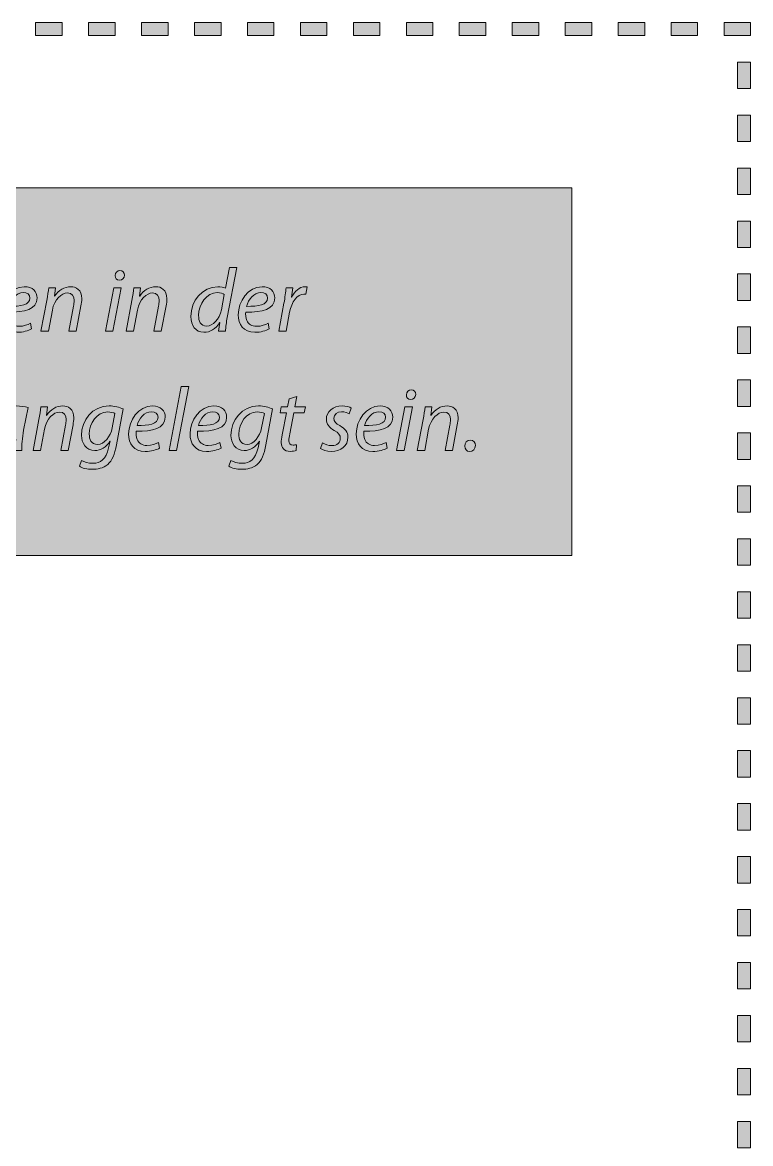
# Model space of a CAD drawing. Header units: inches. Extents: x 0 to 395, y 0 to 191.
# Drawn here: x 281.7 to 320.5, y 95.6 to 155.4 of the extents above; entities that cross this region are included whole.
import ezdxf

# ---------------------------------------------------------------- set-up
doc = ezdxf.new("R2010")
doc.units = ezdxf.units.IN
doc.header["$MEASUREMENT"] = 0
doc.layers.add('Template', color=7, linetype='Continuous')

# ---------------------------------------------------------------- blocks, each defined once
blk = doc.blocks.new('block 32')
at = {"layer": 'Template', "lineweight": 0}
for points in [[(286.085, 138.909), (286.531, 141.233), (286.925, 141.233), (286.483, 138.909), (286.085, 138.909)], [(289.48, 132.559), (290.129, 135.968), (290.527, 135.968), (289.879, 132.559), (289.48, 132.559)], [(301.605, 132.559), (302.051, 134.883), (302.445, 134.883), (302.003, 132.559), (301.605, 132.559)]]:
    blk.add_lwpolyline(points, dxfattribs=at)
for points, knots in [([(293.089, 142.318), (293.089, 142.318), (292.58, 139.648), (292.58, 139.648), (292.536, 139.404), (292.498, 139.135), (292.484, 138.909), (292.484, 138.909), (292.119, 138.909), (292.119, 138.909), (292.119, 138.909), (292.181, 139.37), (292.181, 139.37), (292.181, 139.37), (292.172, 139.37), (292.172, 139.37), (291.96, 139.039), (291.668, 138.856), (291.336, 138.856), (290.885, 138.856), (290.64, 139.226), (290.64, 139.701), (290.64, 140.527), (291.255, 141.286), (292.076, 141.286), (292.224, 141.286), (292.388, 141.252), (292.489, 141.204), (292.489, 141.204), (292.695, 142.318), (292.695, 142.318), (292.695, 142.318), (293.089, 142.318), (293.089, 142.318)], [0, 0, 0, 0, 1, 1, 1, 2, 2, 2, 3, 3, 3, 4, 4, 4, 5, 5, 5, 6, 6, 6, 7, 7, 7, 8, 8, 8, 9, 9, 9, 10, 10, 10, 11, 11, 11, 11]), ([(286.603, 141.876), (286.608, 142.03), (286.724, 142.145), (286.863, 142.145), (287.007, 142.145), (287.103, 142.04), (287.103, 141.896), (287.098, 141.737), (286.988, 141.627), (286.829, 141.627), (286.69, 141.627), (286.603, 141.732), (286.603, 141.876)], [0, 0, 0, 0, 1, 1, 1, 2, 2, 2, 3, 3, 3, 4, 4, 4, 4]), ([(282.15, 139.039), (281.977, 138.943), (281.693, 138.856), (281.381, 138.856), (280.767, 138.856), (280.498, 139.279), (280.498, 139.792), (280.498, 140.494), (281.016, 141.286), (281.765, 141.286), (282.207, 141.286), (282.448, 141.022), (282.448, 140.686), (282.448, 140.076), (281.761, 139.917), (280.901, 139.932), (280.882, 139.831), (280.897, 139.615), (280.949, 139.49), (281.041, 139.279), (281.228, 139.178), (281.468, 139.178), (281.742, 139.178), (281.948, 139.26), (282.092, 139.336), (282.092, 139.336), (282.15, 139.039), (282.15, 139.039)], [0, 0, 0, 0, 1, 1, 1, 2, 2, 2, 3, 3, 3, 4, 4, 4, 5, 5, 5, 6, 6, 6, 7, 7, 7, 8, 8, 8, 9, 9, 9, 9]), ([(282.653, 138.909), (282.653, 138.909), (282.96, 140.556), (282.96, 140.556), (283.013, 140.815), (283.047, 141.041), (283.071, 141.233), (283.071, 141.233), (283.426, 141.233), (283.426, 141.233), (283.426, 141.233), (283.368, 140.777), (283.368, 140.777), (283.368, 140.777), (283.378, 140.777), (283.378, 140.777), (283.584, 141.103), (283.901, 141.286), (284.238, 141.286), (284.516, 141.286), (284.828, 141.127), (284.828, 140.642), (284.828, 140.537), (284.809, 140.393), (284.785, 140.268), (284.785, 140.268), (284.526, 138.909), (284.526, 138.909), (284.526, 138.909), (284.132, 138.909), (284.132, 138.909), (284.132, 138.909), (284.386, 140.253), (284.386, 140.253), (284.401, 140.345), (284.415, 140.45), (284.415, 140.551), (284.415, 140.782), (284.324, 140.955), (284.05, 140.955), (283.767, 140.955), (283.364, 140.614), (283.258, 140.037), (283.258, 140.037), (283.047, 138.909), (283.047, 138.909), (283.047, 138.909), (282.653, 138.909), (282.653, 138.909)], [0, 0, 0, 0, 1, 1, 1, 2, 2, 2, 3, 3, 3, 4, 4, 4, 5, 5, 5, 6, 6, 6, 7, 7, 7, 8, 8, 8, 9, 9, 9, 10, 10, 10, 11, 11, 11, 12, 12, 12, 13, 13, 13, 14, 14, 14, 15, 15, 15, 16, 16, 16, 16]), ([(287.189, 138.909), (287.189, 138.909), (287.496, 140.556), (287.496, 140.556), (287.549, 140.815), (287.582, 141.041), (287.607, 141.233), (287.607, 141.233), (287.962, 141.233), (287.962, 141.233), (287.962, 141.233), (287.904, 140.777), (287.904, 140.777), (287.904, 140.777), (287.914, 140.777), (287.914, 140.777), (288.12, 141.103), (288.437, 141.286), (288.773, 141.286), (289.052, 141.286), (289.364, 141.127), (289.364, 140.642), (289.364, 140.537), (289.345, 140.393), (289.32, 140.268), (289.32, 140.268), (289.061, 138.909), (289.061, 138.909), (289.061, 138.909), (288.668, 138.909), (288.668, 138.909), (288.668, 138.909), (288.922, 140.253), (288.922, 140.253), (288.936, 140.345), (288.951, 140.45), (288.951, 140.551), (288.951, 140.782), (288.86, 140.955), (288.586, 140.955), (288.303, 140.955), (287.899, 140.614), (287.794, 140.037), (287.794, 140.037), (287.582, 138.909), (287.582, 138.909), (287.582, 138.909), (287.189, 138.909), (287.189, 138.909)], [0, 0, 0, 0, 1, 1, 1, 2, 2, 2, 3, 3, 3, 4, 4, 4, 5, 5, 5, 6, 6, 6, 7, 7, 7, 8, 8, 8, 9, 9, 9, 10, 10, 10, 11, 11, 11, 12, 12, 12, 13, 13, 13, 14, 14, 14, 15, 15, 15, 16, 16, 16, 16]), ([(294.816, 139.039), (294.644, 138.943), (294.36, 138.856), (294.048, 138.856), (293.434, 138.856), (293.165, 139.279), (293.165, 139.792), (293.165, 140.494), (293.683, 141.286), (294.432, 141.286), (294.874, 141.286), (295.114, 141.022), (295.114, 140.686), (295.114, 140.076), (294.428, 139.917), (293.568, 139.932), (293.549, 139.831), (293.563, 139.615), (293.616, 139.49), (293.707, 139.279), (293.895, 139.178), (294.135, 139.178), (294.409, 139.178), (294.615, 139.26), (294.759, 139.336), (294.759, 139.336), (294.816, 139.039), (294.816, 139.039)], [0, 0, 0, 0, 1, 1, 1, 2, 2, 2, 3, 3, 3, 4, 4, 4, 5, 5, 5, 6, 6, 6, 7, 7, 7, 8, 8, 8, 9, 9, 9, 9]), ([(295.32, 138.909), (295.32, 138.909), (295.603, 140.407), (295.603, 140.407), (295.656, 140.71), (295.694, 141.017), (295.718, 141.233), (295.718, 141.233), (296.069, 141.233), (296.069, 141.233), (296.05, 141.07), (296.031, 140.906), (296.006, 140.729), (296.006, 140.729), (296.021, 140.729), (296.021, 140.729), (296.17, 141.046), (296.419, 141.286), (296.732, 141.286), (296.77, 141.286), (296.813, 141.281), (296.847, 141.276), (296.847, 141.276), (296.77, 140.883), (296.77, 140.883), (296.741, 140.887), (296.703, 140.892), (296.66, 140.892), (296.314, 140.892), (296.006, 140.474), (295.906, 139.932), (295.906, 139.932), (295.714, 138.909), (295.714, 138.909), (295.714, 138.909), (295.32, 138.909), (295.32, 138.909)], [0, 0, 0, 0, 1, 1, 1, 2, 2, 2, 3, 3, 3, 4, 4, 4, 5, 5, 5, 6, 6, 6, 7, 7, 7, 8, 8, 8, 9, 9, 9, 10, 10, 10, 11, 11, 11, 12, 12, 12, 12]), ([(281.708, 140.974), (281.329, 140.974), (281.045, 140.604), (280.944, 140.239), (281.573, 140.23), (282.063, 140.316), (282.063, 140.681), (282.063, 140.868), (281.919, 140.974), (281.708, 140.974)], [0, 0, 0, 0, 1, 1, 1, 2, 2, 2, 3, 3, 3, 3]), ([(292.421, 140.868), (292.345, 140.926), (292.21, 140.969), (292.042, 140.969), (291.485, 140.969), (291.053, 140.374), (291.053, 139.754), (291.053, 139.476), (291.149, 139.183), (291.49, 139.183), (291.797, 139.183), (292.167, 139.533), (292.268, 140.057), (292.268, 140.057), (292.421, 140.868), (292.421, 140.868)], [0, 0, 0, 0, 1, 1, 1, 2, 2, 2, 3, 3, 3, 4, 4, 4, 5, 5, 5, 5]), ([(294.375, 140.974), (293.995, 140.974), (293.712, 140.604), (293.611, 140.239), (294.24, 140.23), (294.73, 140.316), (294.73, 140.681), (294.73, 140.868), (294.586, 140.974), (294.375, 140.974)], [0, 0, 0, 0, 1, 1, 1, 2, 2, 2, 3, 3, 3, 3]), ([(302.124, 135.526), (302.128, 135.68), (302.243, 135.795), (302.383, 135.795), (302.527, 135.795), (302.623, 135.69), (302.623, 135.546), (302.618, 135.387), (302.507, 135.277), (302.349, 135.277), (302.21, 135.277), (302.124, 135.382), (302.124, 135.526)], [0, 0, 0, 0, 1, 1, 1, 2, 2, 2, 3, 3, 3, 4, 4, 4, 4]), ([(296.292, 135.44), (296.292, 135.44), (296.186, 134.883), (296.186, 134.883), (296.186, 134.883), (296.743, 134.883), (296.743, 134.883), (296.743, 134.883), (296.681, 134.571), (296.681, 134.571), (296.681, 134.571), (296.124, 134.571), (296.124, 134.571), (296.124, 134.571), (295.912, 133.442), (295.912, 133.442), (295.883, 133.313), (295.864, 133.193), (295.864, 133.073), (295.864, 132.933), (295.932, 132.847), (296.085, 132.847), (296.157, 132.847), (296.22, 132.852), (296.272, 132.866), (296.272, 132.866), (296.253, 132.554), (296.253, 132.554), (296.181, 132.525), (296.061, 132.511), (295.946, 132.511), (295.595, 132.511), (295.456, 132.722), (295.456, 132.962), (295.456, 133.097), (295.475, 133.226), (295.509, 133.394), (295.509, 133.394), (295.735, 134.571), (295.735, 134.571), (295.735, 134.571), (295.403, 134.571), (295.403, 134.571), (295.403, 134.571), (295.461, 134.883), (295.461, 134.883), (295.461, 134.883), (295.792, 134.883), (295.792, 134.883), (295.792, 134.883), (295.874, 135.315), (295.874, 135.315), (295.874, 135.315), (296.292, 135.44), (296.292, 135.44)], [0, 0, 0, 0, 1, 1, 1, 2, 2, 2, 3, 3, 3, 4, 4, 4, 5, 5, 5, 6, 6, 6, 7, 7, 7, 8, 8, 8, 9, 9, 9, 10, 10, 10, 11, 11, 11, 12, 12, 12, 13, 13, 13, 14, 14, 14, 15, 15, 15, 16, 16, 16, 17, 17, 17, 18, 18, 18, 18]), ([(281.259, 132.559), (281.259, 132.698), (281.283, 132.919), (281.312, 133.159), (281.312, 133.159), (281.302, 133.159), (281.302, 133.159), (281.052, 132.674), (280.73, 132.506), (280.399, 132.506), (279.986, 132.506), (279.732, 132.833), (279.732, 133.274), (279.732, 134.086), (280.327, 134.936), (281.34, 134.936), (281.566, 134.936), (281.806, 134.897), (281.969, 134.849), (281.969, 134.849), (281.729, 133.635), (281.729, 133.635), (281.652, 133.231), (281.623, 132.818), (281.633, 132.559), (281.633, 132.559), (281.259, 132.559), (281.259, 132.559)], [0, 0, 0, 0, 1, 1, 1, 2, 2, 2, 3, 3, 3, 4, 4, 4, 5, 5, 5, 6, 6, 6, 7, 7, 7, 8, 8, 8, 9, 9, 9, 9]), ([(282.228, 132.559), (282.228, 132.559), (282.535, 134.206), (282.535, 134.206), (282.588, 134.465), (282.621, 134.691), (282.646, 134.883), (282.646, 134.883), (283.001, 134.883), (283.001, 134.883), (283.001, 134.883), (282.943, 134.427), (282.943, 134.427), (282.943, 134.427), (282.953, 134.427), (282.953, 134.427), (283.159, 134.753), (283.476, 134.936), (283.812, 134.936), (284.091, 134.936), (284.403, 134.777), (284.403, 134.292), (284.403, 134.187), (284.384, 134.043), (284.36, 133.918), (284.36, 133.918), (284.1, 132.559), (284.1, 132.559), (284.1, 132.559), (283.707, 132.559), (283.707, 132.559), (283.707, 132.559), (283.961, 133.903), (283.961, 133.903), (283.975, 133.995), (283.99, 134.1), (283.99, 134.201), (283.99, 134.432), (283.899, 134.605), (283.625, 134.605), (283.342, 134.605), (282.938, 134.264), (282.833, 133.687), (282.833, 133.687), (282.621, 132.559), (282.621, 132.559), (282.621, 132.559), (282.228, 132.559), (282.228, 132.559)], [0, 0, 0, 0, 1, 1, 1, 2, 2, 2, 3, 3, 3, 4, 4, 4, 5, 5, 5, 6, 6, 6, 7, 7, 7, 8, 8, 8, 9, 9, 9, 10, 10, 10, 11, 11, 11, 12, 12, 12, 13, 13, 13, 14, 14, 14, 15, 15, 15, 16, 16, 16, 16]), ([(284.81, 132.031), (284.949, 131.94), (285.185, 131.877), (285.425, 131.877), (285.819, 131.877), (286.126, 132.074), (286.26, 132.703), (286.26, 132.703), (286.337, 133.054), (286.337, 133.054), (286.337, 133.054), (286.327, 133.054), (286.327, 133.054), (286.121, 132.722), (285.838, 132.559), (285.521, 132.559), (285.05, 132.559), (284.81, 132.953), (284.81, 133.366), (284.81, 134.153), (285.386, 134.936), (286.284, 134.936), (286.553, 134.936), (286.851, 134.859), (287.033, 134.772), (287.033, 134.772), (286.673, 132.852), (286.673, 132.852), (286.582, 132.357), (286.448, 132.021), (286.208, 131.81), (285.972, 131.613), (285.66, 131.555), (285.396, 131.555), (285.113, 131.555), (284.844, 131.623), (284.7, 131.719), (284.7, 131.719), (284.81, 132.031), (284.81, 132.031)], [0, 0, 0, 0, 1, 1, 1, 2, 2, 2, 3, 3, 3, 4, 4, 4, 5, 5, 5, 6, 6, 6, 7, 7, 7, 8, 8, 8, 9, 9, 9, 10, 10, 10, 11, 11, 11, 12, 12, 12, 13, 13, 13, 13]), ([(286.596, 134.537), (286.52, 134.571), (286.376, 134.614), (286.212, 134.614), (285.631, 134.614), (285.228, 134.004), (285.228, 133.433), (285.223, 133.174), (285.319, 132.876), (285.675, 132.876), (286.015, 132.876), (286.361, 133.308), (286.448, 133.759), (286.448, 133.759), (286.596, 134.537), (286.596, 134.537)], [0, 0, 0, 0, 1, 1, 1, 2, 2, 2, 3, 3, 3, 4, 4, 4, 5, 5, 5, 5]), ([(288.977, 132.689), (288.804, 132.593), (288.521, 132.506), (288.209, 132.506), (287.594, 132.506), (287.325, 132.929), (287.325, 133.442), (287.325, 134.144), (287.844, 134.936), (288.593, 134.936), (289.035, 134.936), (289.275, 134.672), (289.275, 134.336), (289.275, 133.726), (288.588, 133.567), (287.729, 133.582), (287.71, 133.481), (287.724, 133.265), (287.777, 133.14), (287.868, 132.929), (288.055, 132.828), (288.295, 132.828), (288.569, 132.828), (288.775, 132.91), (288.919, 132.986), (288.919, 132.986), (288.977, 132.689), (288.977, 132.689)], [0, 0, 0, 0, 1, 1, 1, 2, 2, 2, 3, 3, 3, 4, 4, 4, 5, 5, 5, 6, 6, 6, 7, 7, 7, 8, 8, 8, 9, 9, 9, 9]), ([(288.535, 134.624), (288.156, 134.624), (287.873, 134.254), (287.772, 133.889), (288.401, 133.88), (288.891, 133.966), (288.891, 134.331), (288.891, 134.518), (288.747, 134.624), (288.535, 134.624)], [0, 0, 0, 0, 1, 1, 1, 2, 2, 2, 3, 3, 3, 3]), ([(292.25, 132.689), (292.078, 132.593), (291.794, 132.506), (291.482, 132.506), (290.867, 132.506), (290.599, 132.929), (290.599, 133.442), (290.599, 134.144), (291.117, 134.936), (291.866, 134.936), (292.308, 134.936), (292.548, 134.672), (292.548, 134.336), (292.548, 133.726), (291.861, 133.567), (291.002, 133.582), (290.983, 133.481), (290.997, 133.265), (291.05, 133.14), (291.141, 132.929), (291.328, 132.828), (291.568, 132.828), (291.842, 132.828), (292.049, 132.91), (292.193, 132.986), (292.193, 132.986), (292.25, 132.689), (292.25, 132.689)], [0, 0, 0, 0, 1, 1, 1, 2, 2, 2, 3, 3, 3, 4, 4, 4, 5, 5, 5, 6, 6, 6, 7, 7, 7, 8, 8, 8, 9, 9, 9, 9]), ([(291.809, 134.624), (291.429, 134.624), (291.146, 134.254), (291.045, 133.889), (291.674, 133.88), (292.164, 133.966), (292.164, 134.331), (292.164, 134.518), (292.02, 134.624), (291.809, 134.624)], [0, 0, 0, 0, 1, 1, 1, 2, 2, 2, 3, 3, 3, 3]), ([(292.773, 132.031), (292.912, 131.94), (293.147, 131.877), (293.387, 131.877), (293.781, 131.877), (294.088, 132.074), (294.223, 132.703), (294.223, 132.703), (294.3, 133.054), (294.3, 133.054), (294.3, 133.054), (294.29, 133.054), (294.29, 133.054), (294.084, 132.722), (293.8, 132.559), (293.484, 132.559), (293.013, 132.559), (292.773, 132.953), (292.773, 133.366), (292.773, 134.153), (293.349, 134.936), (294.247, 134.936), (294.516, 134.936), (294.813, 134.859), (294.996, 134.772), (294.996, 134.772), (294.636, 132.852), (294.636, 132.852), (294.545, 132.357), (294.41, 132.021), (294.17, 131.81), (293.935, 131.613), (293.623, 131.555), (293.358, 131.555), (293.075, 131.555), (292.807, 131.623), (292.662, 131.719), (292.662, 131.719), (292.773, 132.031), (292.773, 132.031)], [0, 0, 0, 0, 1, 1, 1, 2, 2, 2, 3, 3, 3, 4, 4, 4, 5, 5, 5, 6, 6, 6, 7, 7, 7, 8, 8, 8, 9, 9, 9, 10, 10, 10, 11, 11, 11, 12, 12, 12, 13, 13, 13, 13]), ([(294.559, 134.537), (294.482, 134.571), (294.338, 134.614), (294.175, 134.614), (293.594, 134.614), (293.19, 134.004), (293.19, 133.433), (293.186, 133.174), (293.282, 132.876), (293.637, 132.876), (293.978, 132.876), (294.324, 133.308), (294.41, 133.759), (294.41, 133.759), (294.559, 134.537), (294.559, 134.537)], [0, 0, 0, 0, 1, 1, 1, 2, 2, 2, 3, 3, 3, 4, 4, 4, 5, 5, 5, 5]), ([(297.664, 132.962), (297.774, 132.895), (297.971, 132.818), (298.163, 132.818), (298.432, 132.818), (298.605, 132.991), (298.605, 133.198), (298.605, 133.38), (298.524, 133.491), (298.279, 133.625), (298.01, 133.774), (297.861, 133.98), (297.861, 134.22), (297.861, 134.624), (298.212, 134.936), (298.701, 134.936), (298.913, 134.936), (299.1, 134.878), (299.186, 134.821), (299.186, 134.821), (299.076, 134.518), (299.076, 134.518), (298.994, 134.566), (298.845, 134.624), (298.673, 134.624), (298.432, 134.624), (298.259, 134.475), (298.259, 134.273), (298.259, 134.105), (298.37, 133.999), (298.581, 133.884), (298.841, 133.74), (299.013, 133.534), (299.013, 133.274), (299.013, 132.785), (298.62, 132.511), (298.13, 132.511), (297.88, 132.516), (297.655, 132.588), (297.549, 132.669), (297.549, 132.669), (297.664, 132.962), (297.664, 132.962)], [0, 0, 0, 0, 1, 1, 1, 2, 2, 2, 3, 3, 3, 4, 4, 4, 5, 5, 5, 6, 6, 6, 7, 7, 7, 8, 8, 8, 9, 9, 9, 10, 10, 10, 11, 11, 11, 12, 12, 12, 13, 13, 13, 14, 14, 14, 14]), ([(301.106, 132.689), (300.934, 132.593), (300.65, 132.506), (300.338, 132.506), (299.723, 132.506), (299.455, 132.929), (299.455, 133.442), (299.455, 134.144), (299.973, 134.936), (300.722, 134.936), (301.164, 134.936), (301.404, 134.672), (301.404, 134.336), (301.404, 133.726), (300.717, 133.567), (299.858, 133.582), (299.839, 133.481), (299.853, 133.265), (299.906, 133.14), (299.997, 132.929), (300.184, 132.828), (300.424, 132.828), (300.698, 132.828), (300.905, 132.91), (301.049, 132.986), (301.049, 132.986), (301.106, 132.689), (301.106, 132.689)], [0, 0, 0, 0, 1, 1, 1, 2, 2, 2, 3, 3, 3, 4, 4, 4, 5, 5, 5, 6, 6, 6, 7, 7, 7, 8, 8, 8, 9, 9, 9, 9]), ([(300.664, 134.624), (300.285, 134.624), (300.002, 134.254), (299.901, 133.889), (300.53, 133.88), (301.02, 133.966), (301.02, 134.331), (301.02, 134.518), (300.876, 134.624), (300.664, 134.624)], [0, 0, 0, 0, 1, 1, 1, 2, 2, 2, 3, 3, 3, 3]), ([(302.708, 132.559), (302.708, 132.559), (303.016, 134.206), (303.016, 134.206), (303.069, 134.465), (303.102, 134.691), (303.126, 134.883), (303.126, 134.883), (303.482, 134.883), (303.482, 134.883), (303.482, 134.883), (303.424, 134.427), (303.424, 134.427), (303.424, 134.427), (303.434, 134.427), (303.434, 134.427), (303.64, 134.753), (303.957, 134.936), (304.293, 134.936), (304.572, 134.936), (304.884, 134.777), (304.884, 134.292), (304.884, 134.187), (304.864, 134.043), (304.84, 133.918), (304.84, 133.918), (304.581, 132.559), (304.581, 132.559), (304.581, 132.559), (304.187, 132.559), (304.187, 132.559), (304.187, 132.559), (304.442, 133.903), (304.442, 133.903), (304.456, 133.995), (304.471, 134.1), (304.471, 134.201), (304.471, 134.432), (304.379, 134.605), (304.106, 134.605), (303.823, 134.605), (303.419, 134.264), (303.313, 133.687), (303.313, 133.687), (303.102, 132.559), (303.102, 132.559), (303.102, 132.559), (302.708, 132.559), (302.708, 132.559)], [0, 0, 0, 0, 1, 1, 1, 2, 2, 2, 3, 3, 3, 4, 4, 4, 5, 5, 5, 6, 6, 6, 7, 7, 7, 8, 8, 8, 9, 9, 9, 10, 10, 10, 11, 11, 11, 12, 12, 12, 13, 13, 13, 14, 14, 14, 15, 15, 15, 16, 16, 16, 16]), ([(305.233, 132.789), (305.233, 132.967), (305.358, 133.111), (305.536, 133.111), (305.699, 133.111), (305.805, 132.986), (305.805, 132.823), (305.805, 132.645), (305.68, 132.506), (305.497, 132.506), (305.339, 132.506), (305.233, 132.631), (305.233, 132.789)], [0, 0, 0, 0, 1, 1, 1, 2, 2, 2, 3, 3, 3, 4, 4, 4, 4])]:
    blk.add_open_spline(points, degree=3, knots=knots, dxfattribs=at)
blk = doc.blocks.new('block 9')
at = {"layer": 'Template', "true_color": 0xf6921e}
h = blk.add_hatch(color=30, dxfattribs=at)
h.dxf.hatch_style = 2
h.paths.add_polyline_path([(245.151, 126.971), (310.944, 126.971), (310.944, 146.55), (245.151, 146.55)])
at = {"layer": 'Template', "lineweight": 0}
blk.add_lwpolyline([(245.151, 126.971), (310.944, 126.971), (310.944, 146.55), (245.151, 146.55), (245.151, 126.971)], dxfattribs=at)
at = {"layer": 'Template'}
blk.add_blockref('block 32', (0, 0), dxfattribs=at)
blk = doc.blocks.new('block 33')
at = {"layer": 'Template', "true_color": 0xf6921e}
h = blk.add_hatch(color=30, dxfattribs=at)
h.dxf.hatch_style = 2
h.paths.add_polyline_path([(320.469, -0.205), (318.705, -0.205), (318.705, 0.5), (319.764, 0.5), (319.764, 0.853), (320.469, 0.853)])
h.paths.add_polyline_path([(317.294, -0.205), (315.883, -0.205), (315.883, 0.5), (317.294, 0.5)])
h.paths.add_polyline_path([(314.472, -0.205), (313.061, -0.205), (313.061, 0.5), (314.472, 0.5)])
h.paths.add_polyline_path([(311.65, -0.205), (310.239, -0.205), (310.239, 0.5), (311.65, 0.5)])
h.paths.add_polyline_path([(308.828, -0.205), (307.417, -0.205), (307.417, 0.5), (308.828, 0.5)])
h.paths.add_polyline_path([(306.005, -0.205), (304.594, -0.205), (304.594, 0.5), (306.005, 0.5)])
h.paths.add_polyline_path([(303.183, -0.205), (301.772, -0.205), (301.772, 0.5), (303.183, 0.5)])
h.paths.add_polyline_path([(300.361, -0.205), (298.95, -0.205), (298.95, 0.5), (300.361, 0.5)])
h.paths.add_polyline_path([(297.539, -0.205), (296.128, -0.205), (296.128, 0.5), (297.539, 0.5)])
h.paths.add_polyline_path([(294.717, -0.205), (293.305, -0.205), (293.305, 0.5), (294.717, 0.5)])
h.paths.add_polyline_path([(291.894, -0.205), (290.483, -0.205), (290.483, 0.5), (291.894, 0.5)])
h.paths.add_polyline_path([(289.072, -0.205), (287.661, -0.205), (287.661, 0.5), (289.072, 0.5)])
h.paths.add_polyline_path([(286.25, -0.205), (284.839, -0.205), (284.839, 0.5), (286.25, 0.5)])
h.paths.add_polyline_path([(283.428, -0.205), (282.017, -0.205), (282.017, 0.5), (283.428, 0.5)])
h.paths.add_polyline_path([(280.605, -0.205), (279.194, -0.205), (279.194, 0.5), (280.605, 0.5)])
h.paths.add_polyline_path([(277.783, -0.205), (276.372, -0.205), (276.372, 0.5), (277.783, 0.5)])
h.paths.add_polyline_path([(274.961, -0.205), (273.55, -0.205), (273.55, 0.5), (274.961, 0.5)])
h.paths.add_polyline_path([(272.139, -0.205), (270.728, -0.205), (270.728, 0.5), (272.139, 0.5)])
h.paths.add_polyline_path([(269.317, -0.205), (267.905, -0.205), (267.905, 0.5), (269.317, 0.5)])
h.paths.add_polyline_path([(266.494, -0.205), (265.083, -0.205), (265.083, 0.5), (266.494, 0.5)])
h.paths.add_polyline_path([(263.672, -0.205), (262.261, -0.205), (262.261, 0.5), (263.672, 0.5)])
h.paths.add_polyline_path([(260.85, -0.205), (259.439, -0.205), (259.439, 0.5), (260.85, 0.5)])
h.paths.add_polyline_path([(258.028, -0.205), (256.617, -0.205), (256.617, 0.5), (258.028, 0.5)])
h.paths.add_polyline_path([(255.205, -0.205), (253.794, -0.205), (253.794, 0.5), (255.205, 0.5)])
h.paths.add_polyline_path([(252.383, -0.205), (250.972, -0.205), (250.972, 0.5), (252.383, 0.5)])
h.paths.add_polyline_path([(249.561, -0.205), (248.15, -0.205), (248.15, 0.5), (249.561, 0.5)])
h.paths.add_polyline_path([(246.739, -0.205), (245.328, -0.205), (245.328, 0.5), (246.739, 0.5)])
h.paths.add_polyline_path([(243.917, -0.205), (242.505, -0.205), (242.505, 0.5), (243.917, 0.5)])
h.paths.add_polyline_path([(241.094, -0.205), (239.683, -0.205), (239.683, 0.5), (241.094, 0.5)])
h.paths.add_polyline_path([(238.272, -0.205), (236.861, -0.205), (236.861, 0.5), (238.272, 0.5)])
h.paths.add_polyline_path([(235.45, -0.205), (234.039, -0.205), (234.039, 0.5), (235.45, 0.5)])
h.paths.add_polyline_path([(232.628, -0.205), (231.217, -0.205), (231.217, 0.5), (232.628, 0.5)])
h.paths.add_polyline_path([(229.805, -0.205), (228.394, -0.205), (228.394, 0.5), (229.805, 0.5)])
h.paths.add_polyline_path([(226.983, -0.205), (225.572, -0.205), (225.572, 0.5), (226.983, 0.5)])
h.paths.add_polyline_path([(224.161, -0.205), (222.75, -0.205), (222.75, 0.5), (224.161, 0.5)])
h.paths.add_polyline_path([(221.339, -0.205), (219.928, -0.205), (219.928, 0.5), (221.339, 0.5)])
h.paths.add_polyline_path([(218.517, -0.205), (217.105, -0.205), (217.105, 0.5), (218.517, 0.5)])
h.paths.add_polyline_path([(215.694, -0.205), (214.283, -0.205), (214.283, 0.5), (215.694, 0.5)])
h.paths.add_polyline_path([(212.872, -0.205), (211.461, -0.205), (211.461, 0.5), (212.872, 0.5)])
h.paths.add_polyline_path([(210.05, -0.205), (208.639, -0.205), (208.639, 0.5), (210.05, 0.5)])
h.paths.add_polyline_path([(207.228, -0.205), (205.817, -0.205), (205.817, 0.5), (207.228, 0.5)])
h.paths.add_polyline_path([(204.405, -0.205), (202.994, -0.205), (202.994, 0.5), (204.405, 0.5)])
h.paths.add_polyline_path([(201.583, -0.205), (200.172, -0.205), (200.172, 0.5), (201.583, 0.5)])
h.paths.add_polyline_path([(198.761, -0.205), (197.703, -0.205), (197.703, 0.853), (198.408, 0.853), (198.408, 0.5), (198.761, 0.5)])
h.paths.add_polyline_path([(320.469, 2.264), (319.764, 2.264), (319.764, 3.675), (320.469, 3.675)])
h.paths.add_polyline_path([(198.408, 2.264), (197.703, 2.264), (197.703, 3.675), (198.408, 3.675)])
h.paths.add_polyline_path([(320.469, 5.086), (319.764, 5.086), (319.764, 6.497), (320.469, 6.497)])
h.paths.add_polyline_path([(198.408, 5.086), (197.703, 5.086), (197.703, 6.497), (198.408, 6.497)])
h.paths.add_polyline_path([(320.469, 7.909), (319.764, 7.909), (319.764, 9.32), (320.469, 9.32)])
h.paths.add_polyline_path([(198.408, 7.909), (197.703, 7.909), (197.703, 9.32), (198.408, 9.32)])
h.paths.add_polyline_path([(320.469, 10.731), (319.764, 10.731), (319.764, 12.142), (320.469, 12.142)])
h.paths.add_polyline_path([(198.408, 10.731), (197.703, 10.731), (197.703, 12.142), (198.408, 12.142)])
h.paths.add_polyline_path([(320.469, 13.553), (319.764, 13.553), (319.764, 14.964), (320.469, 14.964)])
h.paths.add_polyline_path([(198.408, 13.553), (197.703, 13.553), (197.703, 14.964), (198.408, 14.964)])
h.paths.add_polyline_path([(320.469, 16.375), (319.764, 16.375), (319.764, 17.786), (320.469, 17.786)])
h.paths.add_polyline_path([(198.408, 16.375), (197.703, 16.375), (197.703, 17.786), (198.408, 17.786)])
h.paths.add_polyline_path([(320.469, 19.197), (319.764, 19.197), (319.764, 20.609), (320.469, 20.609)])
h.paths.add_polyline_path([(198.408, 19.197), (197.703, 19.197), (197.703, 20.609), (198.408, 20.609)])
h.paths.add_polyline_path([(320.469, 22.02), (319.764, 22.02), (319.764, 23.431), (320.469, 23.431)])
h.paths.add_polyline_path([(198.408, 22.02), (197.703, 22.02), (197.703, 23.431), (198.408, 23.431)])
h.paths.add_polyline_path([(320.469, 24.842), (319.764, 24.842), (319.764, 26.253), (320.469, 26.253)])
h.paths.add_polyline_path([(198.408, 24.842), (197.703, 24.842), (197.703, 26.253), (198.408, 26.253)])
h.paths.add_polyline_path([(320.469, 27.664), (319.764, 27.664), (319.764, 29.075), (320.469, 29.075)])
h.paths.add_polyline_path([(198.408, 27.664), (197.703, 27.664), (197.703, 29.075), (198.408, 29.075)])
h.paths.add_polyline_path([(320.469, 30.486), (319.764, 30.486), (319.764, 31.897), (320.469, 31.897)])
h.paths.add_polyline_path([(198.408, 30.486), (197.703, 30.486), (197.703, 31.897), (198.408, 31.897)])
h.paths.add_polyline_path([(320.469, 33.309), (319.764, 33.309), (319.764, 34.72), (320.469, 34.72)])
h.paths.add_polyline_path([(198.408, 33.309), (197.703, 33.309), (197.703, 34.72), (198.408, 34.72)])
h.paths.add_polyline_path([(320.469, 36.131), (319.764, 36.131), (319.764, 37.542), (320.469, 37.542)])
h.paths.add_polyline_path([(198.408, 36.131), (197.703, 36.131), (197.703, 37.542), (198.408, 37.542)])
h.paths.add_polyline_path([(320.469, 38.953), (319.764, 38.953), (319.764, 40.364), (320.469, 40.364)])
h.paths.add_polyline_path([(198.408, 38.953), (197.703, 38.953), (197.703, 40.364), (198.408, 40.364)])
h.paths.add_polyline_path([(320.469, 41.775), (319.764, 41.775), (319.764, 43.186), (320.469, 43.186)])
h.paths.add_polyline_path([(198.408, 41.775), (197.703, 41.775), (197.703, 43.186), (198.408, 43.186)])
h.paths.add_polyline_path([(320.469, 44.597), (319.764, 44.597), (319.764, 46.009), (320.469, 46.009)])
h.paths.add_polyline_path([(198.408, 44.597), (197.703, 44.597), (197.703, 46.009), (198.408, 46.009)])
h.paths.add_polyline_path([(320.469, 47.42), (319.764, 47.42), (319.764, 48.831), (320.469, 48.831)])
h.paths.add_polyline_path([(198.408, 47.42), (197.703, 47.42), (197.703, 48.831), (198.408, 48.831)])
h.paths.add_polyline_path([(320.469, 50.242), (319.764, 50.242), (319.764, 51.653), (320.469, 51.653)])
h.paths.add_polyline_path([(198.408, 50.242), (197.703, 50.242), (197.703, 51.653), (198.408, 51.653)])
h.paths.add_polyline_path([(320.469, 53.064), (319.764, 53.064), (319.764, 54.475), (320.469, 54.475)])
h.paths.add_polyline_path([(198.408, 53.064), (197.703, 53.064), (197.703, 54.475), (198.408, 54.475)])
h.paths.add_polyline_path([(320.469, 55.886), (319.764, 55.886), (319.764, 57.297), (320.469, 57.297)])
h.paths.add_polyline_path([(198.408, 55.886), (197.703, 55.886), (197.703, 57.297), (198.408, 57.297)])
h.paths.add_polyline_path([(320.469, 58.709), (319.764, 58.709), (319.764, 60.12), (320.469, 60.12)])
h.paths.add_polyline_path([(198.408, 58.709), (197.703, 58.709), (197.703, 60.12), (198.408, 60.12)])
h.paths.add_polyline_path([(320.469, 61.531), (319.764, 61.531), (319.764, 62.942), (320.469, 62.942)])
h.paths.add_polyline_path([(198.408, 61.531), (197.703, 61.531), (197.703, 62.942), (198.408, 62.942)])
h.paths.add_polyline_path([(320.469, 64.353), (319.764, 64.353), (319.764, 65.764), (320.469, 65.764)])
h.paths.add_polyline_path([(198.408, 64.353), (197.703, 64.353), (197.703, 65.764), (198.408, 65.764)])
h.paths.add_polyline_path([(320.469, 67.175), (319.764, 67.175), (319.764, 68.586), (320.469, 68.586)])
h.paths.add_polyline_path([(198.408, 67.175), (197.703, 67.175), (197.703, 68.586), (198.408, 68.586)])
h.paths.add_polyline_path([(320.469, 69.997), (319.764, 69.997), (319.764, 71.409), (320.469, 71.409)])
h.paths.add_polyline_path([(198.408, 69.997), (197.703, 69.997), (197.703, 71.409), (198.408, 71.409)])
h.paths.add_polyline_path([(320.469, 72.82), (319.764, 72.82), (319.764, 74.231), (320.469, 74.231)])
h.paths.add_polyline_path([(198.408, 72.82), (197.703, 72.82), (197.703, 74.231), (198.408, 74.231)])
h.paths.add_polyline_path([(320.469, 75.642), (319.764, 75.642), (319.764, 77.053), (320.469, 77.053)])
h.paths.add_polyline_path([(198.408, 75.642), (197.703, 75.642), (197.703, 77.053), (198.408, 77.053)])
h.paths.add_polyline_path([(320.469, 78.464), (319.764, 78.464), (319.764, 79.875), (320.469, 79.875)])
h.paths.add_polyline_path([(198.408, 78.464), (197.703, 78.464), (197.703, 79.875), (198.408, 79.875)])
h.paths.add_polyline_path([(320.469, 81.286), (319.764, 81.286), (319.764, 82.697), (320.469, 82.697)])
h.paths.add_polyline_path([(198.408, 81.286), (197.703, 81.286), (197.703, 82.697), (198.408, 82.697)])
h.paths.add_polyline_path([(320.469, 84.109), (319.764, 84.109), (319.764, 85.52), (320.469, 85.52)])
h.paths.add_polyline_path([(198.408, 84.109), (197.703, 84.109), (197.703, 85.52), (198.408, 85.52)])
h.paths.add_polyline_path([(320.469, 86.931), (319.764, 86.931), (319.764, 88.342), (320.469, 88.342)])
h.paths.add_polyline_path([(198.408, 86.931), (197.703, 86.931), (197.703, 88.342), (198.408, 88.342)])
h.paths.add_polyline_path([(320.469, 89.753), (319.764, 89.753), (319.764, 91.164), (320.469, 91.164)])
h.paths.add_polyline_path([(198.408, 89.753), (197.703, 89.753), (197.703, 91.164), (198.408, 91.164)])
h.paths.add_polyline_path([(320.469, 92.575), (319.764, 92.575), (319.764, 93.986), (320.469, 93.986)])
h.paths.add_polyline_path([(198.408, 92.575), (197.703, 92.575), (197.703, 93.986), (198.408, 93.986)])
h.paths.add_polyline_path([(198.408, 95.397), (197.703, 95.397), (197.703, 96.809), (198.408, 96.809)])
h.paths.add_polyline_path([(320.469, 95.397), (319.764, 95.397), (319.764, 96.809), (320.469, 96.809)])
h.paths.add_polyline_path([(320.469, 98.22), (319.764, 98.22), (319.764, 99.631), (320.469, 99.631)])
h.paths.add_polyline_path([(198.408, 98.22), (197.703, 98.22), (197.703, 99.631), (198.408, 99.631)])
h.paths.add_polyline_path([(320.469, 101.042), (319.764, 101.042), (319.764, 102.453), (320.469, 102.453)])
h.paths.add_polyline_path([(198.408, 101.042), (197.703, 101.042), (197.703, 102.453), (198.408, 102.453)])
h.paths.add_polyline_path([(320.469, 103.864), (319.764, 103.864), (319.764, 105.275), (320.469, 105.275)])
h.paths.add_polyline_path([(198.408, 103.864), (197.703, 103.864), (197.703, 105.275), (198.408, 105.275)])
h.paths.add_polyline_path([(320.469, 106.686), (319.764, 106.686), (319.764, 108.097), (320.469, 108.097)])
h.paths.add_polyline_path([(198.408, 106.686), (197.703, 106.686), (197.703, 108.097), (198.408, 108.097)])
h.paths.add_polyline_path([(320.469, 109.509), (319.764, 109.509), (319.764, 110.92), (320.469, 110.92)])
h.paths.add_polyline_path([(198.408, 109.509), (197.703, 109.509), (197.703, 110.92), (198.408, 110.92)])
h.paths.add_polyline_path([(320.469, 112.331), (319.764, 112.331), (319.764, 113.742), (320.469, 113.742)])
h.paths.add_polyline_path([(198.408, 112.331), (197.703, 112.331), (197.703, 113.742), (198.408, 113.742)])
h.paths.add_polyline_path([(320.469, 115.153), (319.764, 115.153), (319.764, 116.564), (320.469, 116.564)])
h.paths.add_polyline_path([(198.408, 115.153), (197.703, 115.153), (197.703, 116.564), (198.408, 116.564)])
h.paths.add_polyline_path([(320.469, 117.975), (319.764, 117.975), (319.764, 119.386), (320.469, 119.386)])
h.paths.add_polyline_path([(198.408, 117.975), (197.703, 117.975), (197.703, 119.386), (198.408, 119.386)])
h.paths.add_polyline_path([(320.469, 120.797), (319.764, 120.797), (319.764, 122.209), (320.469, 122.209)])
h.paths.add_polyline_path([(198.408, 120.797), (197.703, 120.797), (197.703, 122.209), (198.408, 122.209)])
h.paths.add_polyline_path([(320.469, 123.62), (319.764, 123.62), (319.764, 125.031), (320.469, 125.031)])
h.paths.add_polyline_path([(198.408, 123.62), (197.703, 123.62), (197.703, 125.031), (198.408, 125.031)])
h.paths.add_polyline_path([(320.469, 126.442), (319.764, 126.442), (319.764, 127.853), (320.469, 127.853)])
h.paths.add_polyline_path([(198.408, 126.442), (197.703, 126.442), (197.703, 127.853), (198.408, 127.853)])
h.paths.add_polyline_path([(320.469, 129.264), (319.764, 129.264), (319.764, 130.675), (320.469, 130.675)])
h.paths.add_polyline_path([(198.408, 129.264), (197.703, 129.264), (197.703, 130.675), (198.408, 130.675)])
h.paths.add_polyline_path([(320.469, 132.086), (319.764, 132.086), (319.764, 133.497), (320.469, 133.497)])
h.paths.add_polyline_path([(198.408, 132.086), (197.703, 132.086), (197.703, 133.497), (198.408, 133.497)])
h.paths.add_polyline_path([(320.469, 134.909), (319.764, 134.909), (319.764, 136.32), (320.469, 136.32)])
h.paths.add_polyline_path([(198.408, 134.909), (197.703, 134.909), (197.703, 136.32), (198.408, 136.32)])
h.paths.add_polyline_path([(320.469, 137.731), (319.764, 137.731), (319.764, 139.142), (320.469, 139.142)])
h.paths.add_polyline_path([(198.408, 137.731), (197.703, 137.731), (197.703, 139.142), (198.408, 139.142)])
h.paths.add_polyline_path([(320.469, 140.553), (319.764, 140.553), (319.764, 141.964), (320.469, 141.964)])
h.paths.add_polyline_path([(198.408, 140.553), (197.703, 140.553), (197.703, 141.964), (198.408, 141.964)])
h.paths.add_polyline_path([(320.469, 143.375), (319.764, 143.375), (319.764, 144.786), (320.469, 144.786)])
h.paths.add_polyline_path([(198.408, 143.375), (197.703, 143.375), (197.703, 144.786), (198.408, 144.786)])
h.paths.add_polyline_path([(320.469, 146.197), (319.764, 146.197), (319.764, 147.609), (320.469, 147.609)])
h.paths.add_polyline_path([(198.408, 146.197), (197.703, 146.197), (197.703, 147.609), (198.408, 147.609)])
h.paths.add_polyline_path([(320.469, 149.02), (319.764, 149.02), (319.764, 150.431), (320.469, 150.431)])
h.paths.add_polyline_path([(198.408, 149.02), (197.703, 149.02), (197.703, 150.431), (198.408, 150.431)])
h.paths.add_polyline_path([(320.469, 151.842), (319.764, 151.842), (319.764, 153.253), (320.469, 153.253)])
h.paths.add_polyline_path([(198.408, 151.842), (197.703, 151.842), (197.703, 153.253), (198.408, 153.253)])
h.paths.add_polyline_path([(320.469, 154.664), (319.058, 154.664), (319.058, 155.37), (320.469, 155.37)])
h.paths.add_polyline_path([(317.647, 154.664), (316.236, 154.664), (316.236, 155.37), (317.647, 155.37)])
h.paths.add_polyline_path([(314.825, 154.664), (313.414, 154.664), (313.414, 155.37), (314.825, 155.37)])
h.paths.add_polyline_path([(312.003, 154.664), (310.592, 154.664), (310.592, 155.37), (312.003, 155.37)])
h.paths.add_polyline_path([(309.18, 154.664), (307.769, 154.664), (307.769, 155.37), (309.18, 155.37)])
h.paths.add_polyline_path([(306.358, 154.664), (304.947, 154.664), (304.947, 155.37), (306.358, 155.37)])
h.paths.add_polyline_path([(303.536, 154.664), (302.125, 154.664), (302.125, 155.37), (303.536, 155.37)])
h.paths.add_polyline_path([(300.714, 154.664), (299.303, 154.664), (299.303, 155.37), (300.714, 155.37)])
h.paths.add_polyline_path([(297.892, 154.664), (296.48, 154.664), (296.48, 155.37), (297.892, 155.37)])
h.paths.add_polyline_path([(295.069, 154.664), (293.658, 154.664), (293.658, 155.37), (295.069, 155.37)])
h.paths.add_polyline_path([(292.247, 154.664), (290.836, 154.664), (290.836, 155.37), (292.247, 155.37)])
h.paths.add_polyline_path([(289.425, 154.664), (288.014, 154.664), (288.014, 155.37), (289.425, 155.37)])
h.paths.add_polyline_path([(286.603, 154.664), (285.192, 154.664), (285.192, 155.37), (286.603, 155.37)])
h.paths.add_polyline_path([(283.78, 154.664), (282.369, 154.664), (282.369, 155.37), (283.78, 155.37)])
h.paths.add_polyline_path([(280.958, 154.664), (279.547, 154.664), (279.547, 155.37), (280.958, 155.37)])
h.paths.add_polyline_path([(278.136, 154.664), (276.725, 154.664), (276.725, 155.37), (278.136, 155.37)])
h.paths.add_polyline_path([(275.314, 154.664), (273.903, 154.664), (273.903, 155.37), (275.314, 155.37)])
h.paths.add_polyline_path([(272.492, 154.664), (271.08, 154.664), (271.08, 155.37), (272.492, 155.37)])
h.paths.add_polyline_path([(269.669, 154.664), (268.258, 154.664), (268.258, 155.37), (269.669, 155.37)])
h.paths.add_polyline_path([(266.847, 154.664), (265.436, 154.664), (265.436, 155.37), (266.847, 155.37)])
h.paths.add_polyline_path([(264.025, 154.664), (262.614, 154.664), (262.614, 155.37), (264.025, 155.37)])
h.paths.add_polyline_path([(261.203, 154.664), (259.792, 154.664), (259.792, 155.37), (261.203, 155.37)])
h.paths.add_polyline_path([(258.38, 154.664), (256.969, 154.664), (256.969, 155.37), (258.38, 155.37)])
h.paths.add_polyline_path([(255.558, 154.664), (254.147, 154.664), (254.147, 155.37), (255.558, 155.37)])
h.paths.add_polyline_path([(252.736, 154.664), (251.325, 154.664), (251.325, 155.37), (252.736, 155.37)])
h.paths.add_polyline_path([(249.914, 154.664), (248.503, 154.664), (248.503, 155.37), (249.914, 155.37)])
h.paths.add_polyline_path([(247.092, 154.664), (245.68, 154.664), (245.68, 155.37), (247.092, 155.37)])
h.paths.add_polyline_path([(244.269, 154.664), (242.858, 154.664), (242.858, 155.37), (244.269, 155.37)])
h.paths.add_polyline_path([(241.447, 154.664), (240.036, 154.664), (240.036, 155.37), (241.447, 155.37)])
h.paths.add_polyline_path([(238.625, 154.664), (237.214, 154.664), (237.214, 155.37), (238.625, 155.37)])
h.paths.add_polyline_path([(235.803, 154.664), (234.392, 154.664), (234.392, 155.37), (235.803, 155.37)])
h.paths.add_polyline_path([(232.98, 154.664), (231.569, 154.664), (231.569, 155.37), (232.98, 155.37)])
h.paths.add_polyline_path([(230.158, 154.664), (228.747, 154.664), (228.747, 155.37), (230.158, 155.37)])
h.paths.add_polyline_path([(227.336, 154.664), (225.925, 154.664), (225.925, 155.37), (227.336, 155.37)])
h.paths.add_polyline_path([(224.514, 154.664), (223.103, 154.664), (223.103, 155.37), (224.514, 155.37)])
h.paths.add_polyline_path([(221.692, 154.664), (220.28, 154.664), (220.28, 155.37), (221.692, 155.37)])
h.paths.add_polyline_path([(218.869, 154.664), (217.458, 154.664), (217.458, 155.37), (218.869, 155.37)])
h.paths.add_polyline_path([(216.047, 154.664), (214.636, 154.664), (214.636, 155.37), (216.047, 155.37)])
h.paths.add_polyline_path([(213.225, 154.664), (211.814, 154.664), (211.814, 155.37), (213.225, 155.37)])
h.paths.add_polyline_path([(210.403, 154.664), (208.992, 154.664), (208.992, 155.37), (210.403, 155.37)])
h.paths.add_polyline_path([(207.58, 154.664), (206.169, 154.664), (206.169, 155.37), (207.58, 155.37)])
h.paths.add_polyline_path([(204.758, 154.664), (203.347, 154.664), (203.347, 155.37), (204.758, 155.37)])
h.paths.add_polyline_path([(201.936, 154.664), (200.525, 154.664), (200.525, 155.37), (201.936, 155.37)])
h.paths.add_polyline_path([(199.114, 154.664), (197.703, 154.664), (197.703, 155.37), (199.114, 155.37)])
at = {"layer": 'Template', "lineweight": 0}
for points in [[(283.78, 154.664), (282.369, 154.664), (282.369, 155.37), (283.78, 155.37), (283.78, 154.664), (283.78, 154.664)], [(286.603, 154.664), (285.192, 154.664), (285.192, 155.37), (286.603, 155.37), (286.603, 154.664), (286.603, 154.664)], [(289.425, 154.664), (288.014, 154.664), (288.014, 155.37), (289.425, 155.37), (289.425, 154.664), (289.425, 154.664)], [(292.247, 154.664), (290.836, 154.664), (290.836, 155.37), (292.247, 155.37), (292.247, 154.664), (292.247, 154.664)], [(295.069, 154.664), (293.658, 154.664), (293.658, 155.37), (295.069, 155.37), (295.069, 154.664), (295.069, 154.664)], [(297.892, 154.664), (296.48, 154.664), (296.48, 155.37), (297.892, 155.37), (297.892, 154.664), (297.892, 154.664)], [(300.714, 154.664), (299.303, 154.664), (299.303, 155.37), (300.714, 155.37), (300.714, 154.664), (300.714, 154.664)], [(303.536, 154.664), (302.125, 154.664), (302.125, 155.37), (303.536, 155.37), (303.536, 154.664), (303.536, 154.664)], [(306.358, 154.664), (304.947, 154.664), (304.947, 155.37), (306.358, 155.37), (306.358, 154.664), (306.358, 154.664)], [(309.18, 154.664), (307.769, 154.664), (307.769, 155.37), (309.18, 155.37), (309.18, 154.664), (309.18, 154.664)], [(312.003, 154.664), (310.592, 154.664), (310.592, 155.37), (312.003, 155.37), (312.003, 154.664), (312.003, 154.664)], [(314.825, 154.664), (313.414, 154.664), (313.414, 155.37), (314.825, 155.37), (314.825, 154.664), (314.825, 154.664)], [(317.647, 154.664), (316.236, 154.664), (316.236, 155.37), (317.647, 155.37), (317.647, 154.664), (317.647, 154.664)], [(320.469, 154.664), (319.058, 154.664), (319.058, 155.37), (320.469, 155.37), (320.469, 154.664), (320.469, 154.664)], [(320.469, 151.842), (319.764, 151.842), (319.764, 153.253), (320.469, 153.253), (320.469, 151.842), (320.469, 151.842)], [(320.469, 149.02), (319.764, 149.02), (319.764, 150.431), (320.469, 150.431), (320.469, 149.02), (320.469, 149.02)], [(320.469, 146.197), (319.764, 146.197), (319.764, 147.609), (320.469, 147.609), (320.469, 146.197), (320.469, 146.197)], [(320.469, 143.375), (319.764, 143.375), (319.764, 144.786), (320.469, 144.786), (320.469, 143.375), (320.469, 143.375)], [(320.469, 140.553), (319.764, 140.553), (319.764, 141.964), (320.469, 141.964), (320.469, 140.553), (320.469, 140.553)], [(320.469, 137.731), (319.764, 137.731), (319.764, 139.142), (320.469, 139.142), (320.469, 137.731), (320.469, 137.731)], [(320.469, 134.909), (319.764, 134.909), (319.764, 136.32), (320.469, 136.32), (320.469, 134.909), (320.469, 134.909)], [(320.469, 132.086), (319.764, 132.086), (319.764, 133.497), (320.469, 133.497), (320.469, 132.086), (320.469, 132.086)], [(320.469, 129.264), (319.764, 129.264), (319.764, 130.675), (320.469, 130.675), (320.469, 129.264), (320.469, 129.264)], [(320.469, 126.442), (319.764, 126.442), (319.764, 127.853), (320.469, 127.853), (320.469, 126.442), (320.469, 126.442)], [(320.469, 123.62), (319.764, 123.62), (319.764, 125.031), (320.469, 125.031), (320.469, 123.62), (320.469, 123.62)], [(320.469, 120.797), (319.764, 120.797), (319.764, 122.209), (320.469, 122.209), (320.469, 120.797), (320.469, 120.797)], [(320.469, 117.975), (319.764, 117.975), (319.764, 119.386), (320.469, 119.386), (320.469, 117.975), (320.469, 117.975)], [(320.469, 115.153), (319.764, 115.153), (319.764, 116.564), (320.469, 116.564), (320.469, 115.153), (320.469, 115.153)], [(320.469, 112.331), (319.764, 112.331), (319.764, 113.742), (320.469, 113.742), (320.469, 112.331), (320.469, 112.331)], [(320.469, 109.509), (319.764, 109.509), (319.764, 110.92), (320.469, 110.92), (320.469, 109.509), (320.469, 109.509)], [(320.469, 106.686), (319.764, 106.686), (319.764, 108.097), (320.469, 108.097), (320.469, 106.686), (320.469, 106.686)], [(320.469, 103.864), (319.764, 103.864), (319.764, 105.275), (320.469, 105.275), (320.469, 103.864), (320.469, 103.864)], [(320.469, 101.042), (319.764, 101.042), (319.764, 102.453), (320.469, 102.453), (320.469, 101.042), (320.469, 101.042)], [(320.469, 98.22), (319.764, 98.22), (319.764, 99.631), (320.469, 99.631), (320.469, 98.22), (320.469, 98.22)], [(320.469, 95.397), (319.764, 95.397), (319.764, 96.809), (320.469, 96.809), (320.469, 95.397), (320.469, 95.397)]]:
    blk.add_lwpolyline(points, dxfattribs=at)
blk = doc.blocks.new('block 8')
at = {"layer": 'Template'}
for name in ['block 33', 'block 9']:
    blk.add_blockref(name, (0, 0), dxfattribs=at)

msp = doc.modelspace()

# ---------------------------------------------------------------- block references
at = {"layer": 'Template'}
msp.add_blockref('block 8', (0, 0), dxfattribs=at)

doc.saveas('drawing.dxf')
